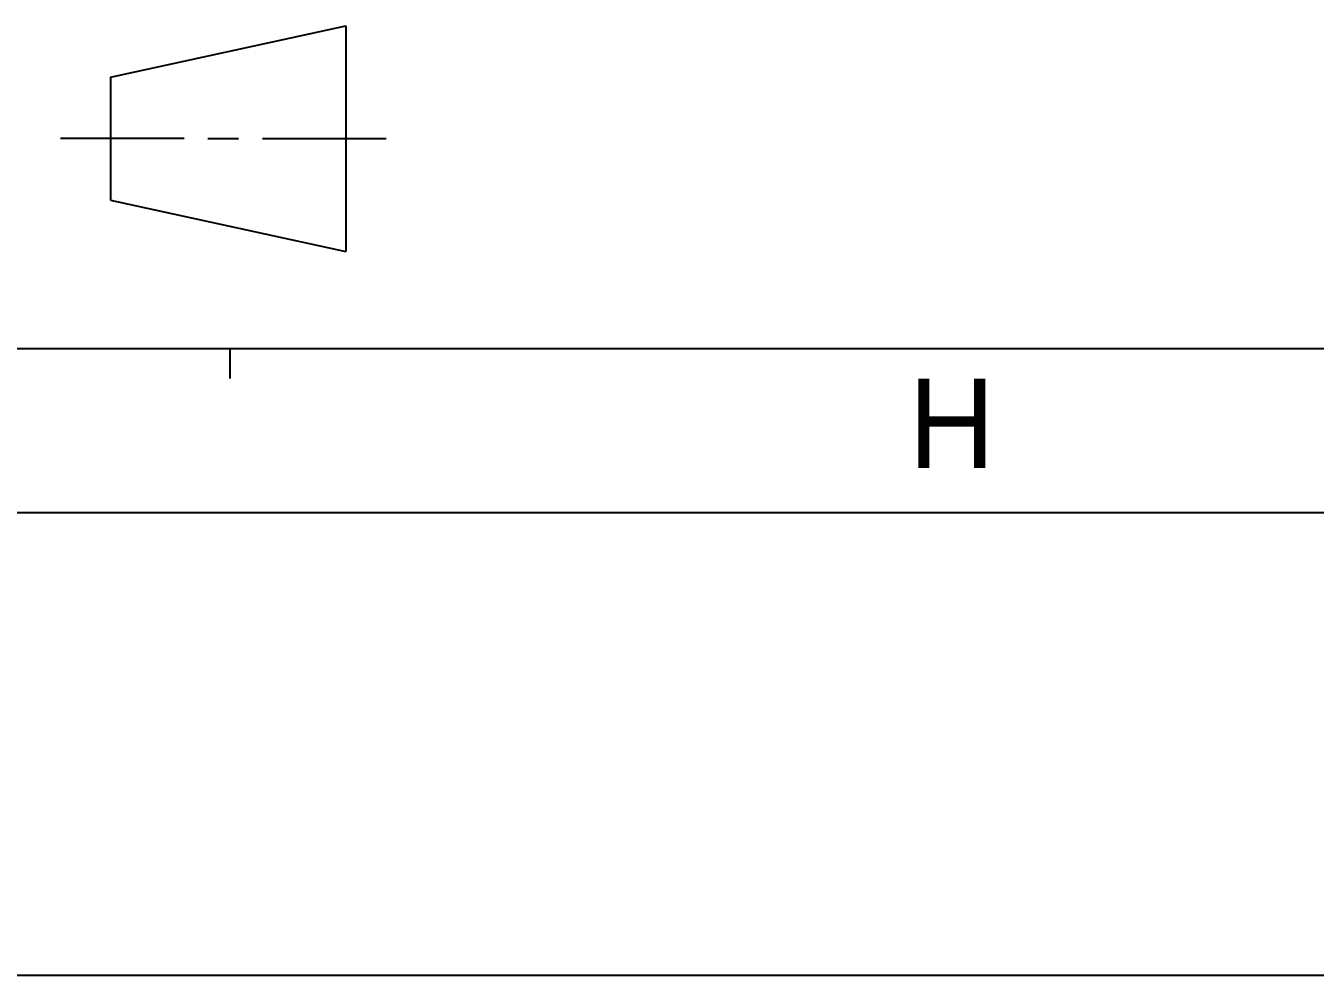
# Model space of a CAD drawing. Header units: millimetres. Extents: x 0 to 420, y 0 to 297.
# Drawn here: x 335.17 to 378.38, y 0 to 31.83 of the extents above; entities that cross this region are included whole.
import ezdxf

# ---------------------------------------------------------------- set-up
doc = ezdxf.new("R2010")
doc.units = ezdxf.units.MM
doc.header["$LTSCALE"] = 23.1
doc.layers.get('0').update_dxf_attribs({"linetype": 'CONTINUOUS'})
doc.styles.add('TEXTSTYLE_2', font='txt')

msp = doc.modelspace()

# ---------------------------------------------------------------- linework, layer by layer
at = {"color": 7, "linetype": 'CONTINUOUS'}
for p, q in [((338.01, 30.108), (345.89, 31.828)), ((345.89, 31.828), (345.89, 24.266)), ((338.01, 30.108), (338.01, 25.986)), ((340.473, 28.047), (336.327, 28.047)), ((341.27, 28.047), (342.299, 28.047)), ((343.097, 28.047), (347.242, 28.047)), ((338.01, 25.986), (345.89, 24.266)), ((0, 0), (420, 0))]:
    msp.add_line(p, q, dxfattribs=at)
at = {"color": 4, "linetype": 'CONTINUOUS'}
for p, q in [((396, 21), (23.5, 21)), ((342, 21), (342, 20)), ((401, 15.5), (19, 15.5))]:
    msp.add_line(p, q, dxfattribs=at)

# ---------------------------------------------------------------- texts
at = {"color": 2, "linetype": 'CONTINUOUS', "insert": (364.75, 20), "char_height": 3, "width": 3, "attachment_point": 1, "line_spacing_factor": 0.9, "style": 'TEXTSTYLE_2'}
msp.add_mtext('H', dxfattribs=at)

doc.saveas('drawing.dxf')
